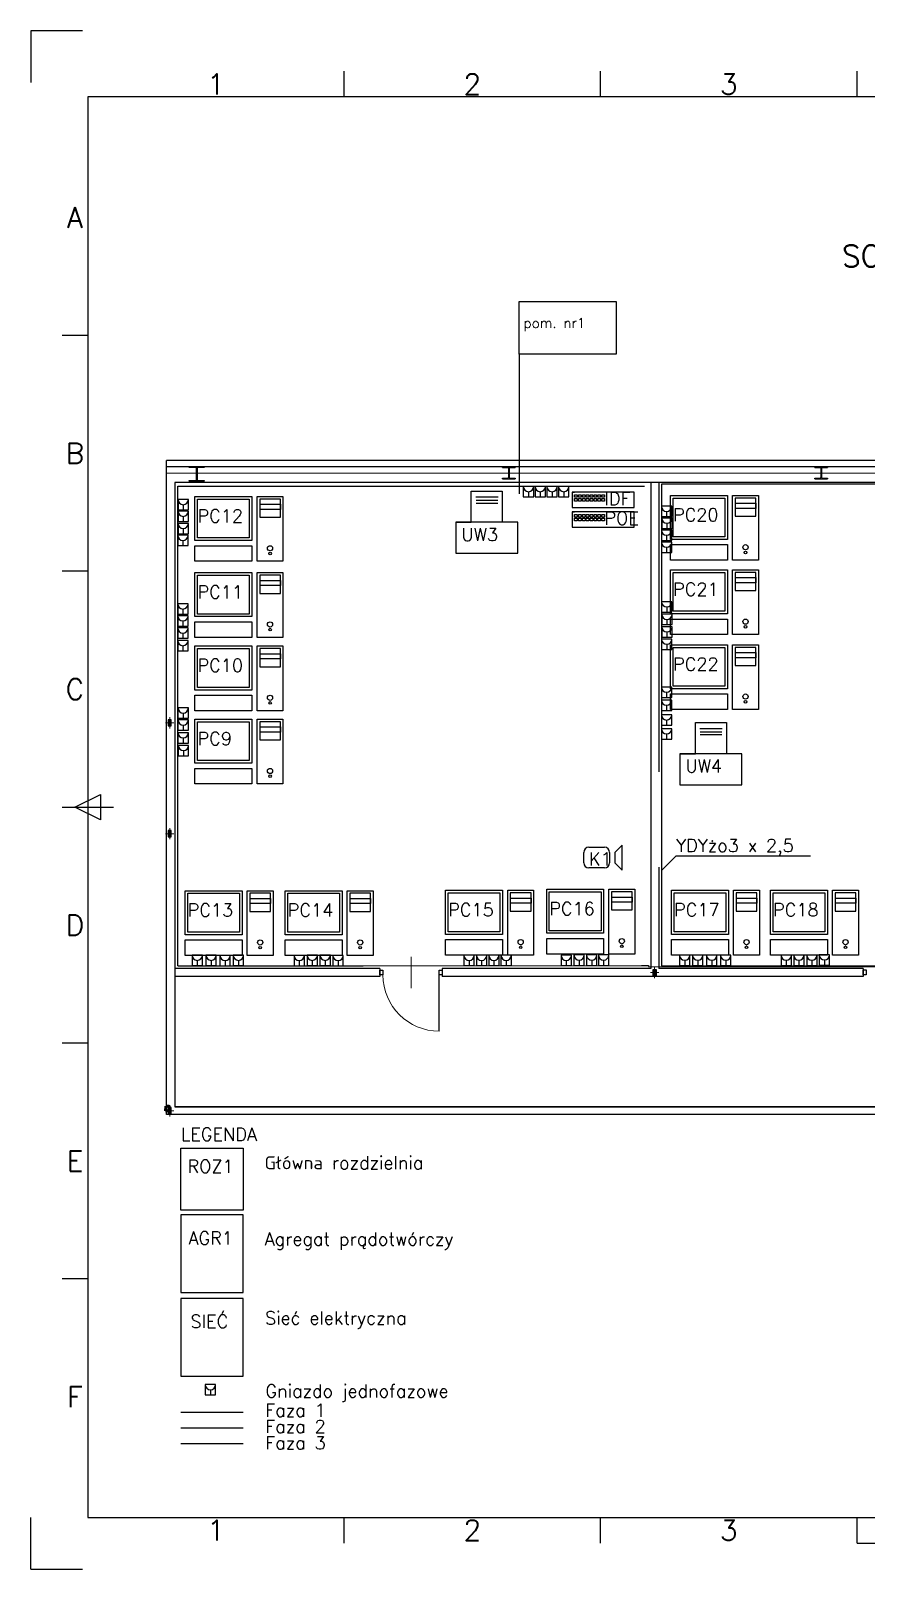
# Paper-space layout 'ISO A3 - tabelka rysunkowa' of a CAD drawing. Header units: millimetres. Extents: x 0 to 420, y 0 to 297.
# Drawn here: x 0 to 161.3, y 0 to 297 of the extents above; entities that cross this region are included whole.
import ezdxf
from ezdxf.enums import TextEntityAlignment as Align

# ---------------------------------------------------------------- set-up
doc = ezdxf.new("R2010")
doc.units = ezdxf.units.MM
doc.linetypes.add('ACAD_ISO10W100', pattern=[18, 12, -3, 0, -3])
for name, color, linetype in [('elementy', 10, 'Continuous'), ('faza1', 150, 'Continuous'), ('faza2', 92, 'Continuous'), ('faza3', 40, 'Continuous'), ('przekroj', 19, 'Continuous'), ('Title Block', 7, 'Continuous')]:
    doc.layers.add(name, color=color, linetype=linetype)
doc.layers.add('podkład', color=7, linetype='Continuous', lineweight=60)
doc.styles.add('ACISOTS', font='simplex.shx', dxfattribs={"height": 1})
doc.styles.add('ISO Proportional', font='simplex.shx')
doc.styles.add('POLTECH', font='ROMANS')
picture_1 = doc.add_image_def('image1.tif', size_in_pixel=(1587, 2245))

# ---------------------------------------------------------------- blocks, each defined once
blk = doc.blocks.new('Tabelka rysunkowa')
at = {"layer": 'Title Block'}
for p, q in [((0, 297), (0, 287)), ((10, 297), (0, 297)), ((60.5, 284.23), (60.5, 289.18)), ((110, 284.23), (110, 289.18)), ((159.5, 284.23), (159.5, 289.18)), ((407, 284.23), (11, 284.23)), ((11, 284.23), (11, 10)), ((11, 238.19), (6.05, 238.19)), ((11, 192.66), (6.05, 192.66)), ((8.52, 147.12), (13.47, 149.59)), ((13.47, 149.59), (13.47, 144.64)), ((6.05, 147.12), (15.95, 147.12)), ((13.47, 144.64), (8.52, 147.12)), ((11, 101.58), (6.05, 101.58)), ((11, 56.03), (6.05, 56.03)), ((0, 0), (0, 10)), ((11, 10), (407, 10)), ((60.5, 5.05), (60.5, 10)), ((110, 5.05), (110, 10)), ((159.5, 5.05), (159.5, 10)), ((159.5, 5.05), (258.5, 5.05)), ((0, 0), (10, 0))]:
    blk.add_line(p, q, dxfattribs=at)
at = {"layer": 'Title Block', "style": 'ISO Proportional'}
for s, p in [('1', (35.75, 286.7)), ('2', (85.25, 286.7)), ('3', (134.75, 286.7)), ('A', (8.52, 260.96)), ('B', (8.52, 215.43)), ('C', (8.52, 169.88)), ('D', (8.52, 124.34)), ('E', (8.52, 78.8)), ('F', (8.52, 33.27)), ('1', (35.75, 7.52)), ('2', (85.25, 7.52)), ('3', (134.75, 7.52))]:
    blk.add_text(s, height=3.96, dxfattribs=at).set_placement(p, align=Align.MIDDLE)
at = {"layer": 'Title Block', "lineweight": 35, "style": 'ACISOTS'}
for tag, p, height in [('NAZWA_PLIKU', (254.41, 53.9), 3), ('NR_FSCM', (293.68, 53.04), 3), ('ARKUSZ', (326.77, 52.11), 3), ('SKALA', (368.02, 52.11), 3), ('ROZMIAR', (254.7, 48.23), 3), ('AKTYWNOŚĆ_PROJEKTOWA', (328.79, 43.14), 3.5), ('DATA_SPRAWDZENIA', (254.41, 41.9), 3), ('DATA_SPRAWDZENIA', (254.7, 36.14), 3), ('SPRAWDZAJĄCY', (277.96, 36.14), 3), ('NAZWAARKUSZA', (326.77, 30.48), 6), ('DATA_ZATWIERDZENIA', (254.7, 30.17), 3), ('ZATWIERDZAJĄCY', (277.96, 30.17), 3), ('DATA_WYDANIA', (254.7, 24.08), 3), ('WYDAJĄCY', (277.96, 24.08), 3), ('PODTYTUŁ_RYSUNKU', (328.79, 25.44), 3), ('WERSJA', (254.7, 18.08), 3), ('NR_UMOWY', (254.7, 12.08), 3.5), ('NAZWA-NUMERARKUSZA', (326.77, 11.76), 6)]:
    blk.add_attdef(tag, p, '', height=height, dxfattribs=at)
blk = doc.blocks.new('pc')
for p, q in [((59.46, 234.93), (59.46, 251.93)), ((59.46, 251.93), (60.46, 251.93)), ((60.46, 251.93), (80.46, 251.93)), ((60.46, 250.93), (80.46, 250.93)), ((60.46, 235.93), (60.46, 250.93)), ((80.46, 251.93), (81.46, 251.93)), ((80.46, 250.93), (80.46, 235.93)), ((81.46, 251.93), (81.46, 234.93)), ((83.46, 226.93), (83.46, 251.93)), ((83.46, 251.93), (93.46, 251.93)), ((83.46, 251.93), (88.46, 251.93)), ((83.46, 251.93), (84.46, 251.93)), ((92.46, 250.93), (84.46, 250.93)), ((84.46, 250.93), (84.46, 243.93)), ((84.46, 250.93), (84.46, 248.93)), ((92.46, 243.93), (92.46, 250.93)), ((93.46, 251.93), (93.46, 226.93)), ((84.46, 248.93), (92.46, 248.93)), ((92.46, 246.93), (84.46, 246.93)), ((84.46, 243.93), (92.46, 243.93)), ((92.46, 248.93), (92.46, 246.93)), ((60.46, 234.93), (59.46, 234.93)), ((59.46, 232.93), (81.46, 232.93)), ((59.46, 226.93), (59.46, 232.93)), ((80.46, 235.93), (60.46, 235.93)), ((81.46, 234.93), (60.46, 234.93)), ((81.46, 232.93), (81.46, 226.93)), ((81.46, 226.93), (59.46, 226.93)), ((93.46, 226.93), (83.46, 226.93))]:
    blk.add_line(p, q)
for centre, radius in [((88.46, 231.93), 1), ((88.46, 229.93), 0.5)]:
    blk.add_circle(centre, radius)
blk = doc.blocks.new('*U11')
for p, q in [((-0.25, 0.25), (0.25, 0.25)), ((-0.25, -0.25), (-0.25, 0.25)), ((0.25, 0.25), (0.25, -0.25)), ((0.25, -0.25), (-0.25, -0.25))]:
    blk.add_line(p, q)
blk = doc.blocks.new('*U12')
at = {"color": 0, "linetype": 'ByBlock', "lineweight": -2, "transparency": 16777216}
for p in [(0, 0.75), (0, 0), (0.75, 0.75), (0.75, 0), (1.5, 0.75), (1.5, 0), (2.25, 0.75), (2.25, 0), (3, 0.75), (3, 0), (3.75, 0.75), (3.75, 0), (4.5, 0.75), (4.5, 0), (5.25, 0.75), (5.25, 0)]:
    blk.add_blockref('*U11', p, dxfattribs=at)
blk = doc.blocks.new('*U15')
for p, q in [((-0.25, 0.25), (0.25, 0.25)), ((-0.25, -0.25), (-0.25, 0.25)), ((0.25, 0.25), (0.25, -0.25)), ((0.25, -0.25), (-0.25, -0.25))]:
    blk.add_line(p, q)
blk = doc.blocks.new('*U16')
at = {"color": 0, "linetype": 'ByBlock', "lineweight": -2, "transparency": 16777216}
for p in [(0, 0.75), (0, 0), (0.75, 0.75), (0.75, 0), (1.5, 0.75), (1.5, 0), (2.25, 0.75), (2.25, 0), (3, 0.75), (3, 0), (3.75, 0.75), (3.75, 0), (4.5, 0.75), (4.5, 0), (5.25, 0.75), (5.25, 0)]:
    blk.add_blockref('*U15', p, dxfattribs=at)

psp = doc.layouts.new('ISO A3 - tabelka rysunkowa')

# ---------------------------------------------------------------- hatches: boundary and pattern name
at = {"layer": 'przekroj'}
for points in [[(27.06, 163.94), (26.58, 163.94), (26.58, 162.86), (27.06, 162.86)], [(27.06, 142.55), (26.58, 142.55), (26.58, 141.46), (27.06, 141.46)], [(120.18, 115.73), (120.67, 115.73), (120.67, 114.64), (120.18, 114.64)], [(27.06, 89.06), (26.58, 89.06), (26.58, 87.97), (27.06, 87.97)]]:
    psp.add_hatch(color=1, dxfattribs=at).paths.add_polyline_path(points)

# ---------------------------------------------------------------- linework, layer by layer
for p, q in [((85.03, 202.12), (85.03, 208.12)), ((85.03, 208.12), (91.03, 208.12)), ((91.03, 208.12), (91.03, 202.12)), ((104.49, 207.94), (104.49, 204.94)), ((116.49, 207.94), (104.49, 207.94)), ((104.49, 207.94), (104.99, 207.94)), ((116.49, 204.94), (116.49, 207.94)), ((85.91, 207.02), (90.21, 207.02)), ((85.95, 206.36), (90.17, 206.36)), ((85.95, 205.82), (90.13, 205.82)), ((104.49, 204.94), (116.49, 204.94)), ((82.03, 202.12), (82.03, 196.12)), ((94.03, 202.12), (82.03, 202.12)), ((82.03, 202.12), (85.03, 202.12)), ((94.03, 196.12), (94.03, 202.12)), ((104.49, 204.14), (104.49, 201.14)), ((116.49, 204.14), (104.49, 204.14)), ((104.49, 204.14), (104.99, 204.14)), ((116.49, 201.14), (116.49, 204.14)), ((104.49, 201.14), (116.49, 201.14)), ((82.03, 196.12), (94.03, 196.12)), ((128.29, 157.43), (128.29, 163.43)), ((128.29, 163.43), (134.29, 163.43)), ((134.29, 163.43), (134.29, 157.43)), ((129.16, 162.33), (133.46, 162.33)), ((129.2, 161.67), (133.42, 161.67)), ((129.2, 161.13), (133.38, 161.13)), ((125.29, 157.43), (125.29, 151.43)), ((137.29, 157.43), (125.29, 157.43)), ((125.29, 157.43), (128.29, 157.43)), ((137.29, 151.43), (137.29, 157.43)), ((125.29, 151.43), (137.29, 151.43)), ((112.75, 138.38), (114.18, 139.78)), ((114.17, 134.97), (114.17, 139.77)), ((106.75, 136.38), (106.75, 138.38)), ((107.75, 139.38), (110.75, 139.38)), ((111.75, 138.38), (111.75, 136.38)), ((112.75, 138.38), (112.75, 136.38)), ((110.75, 135.38), (107.75, 135.38)), ((112.75, 136.38), (114.17, 134.97))]:
    psp.add_line(p, q)
for centre, start, end in [((107.75, 138.38), 90, 180), ((110.75, 138.38), 0, 90), ((107.75, 136.38), 180, 270), ((110.75, 136.38), 270, 0)]:
    psp.add_arc(centre, 1, start, end)
at = {"layer": 'elementy'}
for p, q in [((95.08, 209.02), (95.08, 207.02)), ((97.08, 209.02), (95.08, 209.02)), ((96.08, 208.02), (96.08, 207.02)), ((97.08, 207.02), (97.08, 209.02)), ((97.35, 209.02), (97.35, 207.02)), ((99.35, 209.02), (97.35, 209.02)), ((98.35, 208.02), (98.35, 207.02)), ((99.35, 207.02), (99.35, 209.02)), ((99.62, 209.02), (99.62, 207.02)), ((101.62, 209.02), (99.62, 209.02)), ((100.62, 208.02), (100.62, 207.02)), ((101.62, 207.02), (101.62, 209.02)), ((101.89, 209.02), (101.89, 207.02)), ((103.89, 209.02), (101.89, 209.02)), ((102.89, 208.02), (102.89, 207.02)), ((103.89, 207.02), (103.89, 209.02)), ((28.43, 206.5), (28.43, 204.5)), ((30.43, 206.5), (28.43, 206.5)), ((29.43, 205.5), (29.43, 204.5)), ((30.43, 204.5), (30.43, 206.5)), ((95.08, 207.02), (97.08, 207.02)), ((97.35, 207.02), (99.35, 207.02)), ((99.62, 207.02), (101.62, 207.02)), ((101.89, 207.02), (103.89, 207.02)), ((121.75, 205.21), (121.75, 203.21)), ((123.75, 205.21), (121.75, 205.21)), ((123.75, 203.21), (123.75, 205.21)), ((28.43, 204.5), (30.43, 204.5)), ((28.43, 204.26), (28.43, 202.26)), ((30.43, 204.26), (28.43, 204.26)), ((28.43, 202.26), (30.43, 202.26)), ((29.43, 203.26), (29.43, 202.26)), ((30.43, 202.26), (30.43, 204.26)), ((121.75, 203.21), (123.75, 203.21)), ((121.79, 202.93), (121.79, 200.93)), ((123.79, 202.93), (121.79, 202.93)), ((122.75, 204.21), (122.75, 203.21)), ((123.79, 200.93), (123.79, 202.93)), ((28.37, 199.61), (28.37, 197.61)), ((30.37, 199.61), (28.37, 199.61)), ((28.43, 201.91), (28.43, 199.91)), ((30.43, 201.91), (28.43, 201.91)), ((28.43, 199.91), (30.43, 199.91)), ((29.43, 200.91), (29.43, 199.91)), ((30.37, 197.61), (30.37, 199.61)), ((30.43, 199.91), (30.43, 201.91)), ((121.75, 200.6), (121.75, 198.6)), ((123.75, 200.6), (121.75, 200.6)), ((121.79, 200.93), (123.79, 200.93)), ((122.75, 199.6), (122.75, 198.6)), ((122.79, 201.93), (122.79, 200.93)), ((123.75, 198.6), (123.75, 200.6)), ((28.37, 197.61), (30.37, 197.61)), ((29.37, 198.61), (29.37, 197.61)), ((121.75, 198.6), (123.75, 198.6)), ((121.75, 198.28), (121.75, 196.28)), ((123.75, 198.28), (121.75, 198.28)), ((121.75, 196.28), (123.75, 196.28)), ((122.75, 197.28), (122.75, 196.28)), ((123.75, 196.28), (123.75, 198.28)), ((28.38, 186.37), (28.38, 184.37)), ((30.38, 186.37), (28.38, 186.37)), ((28.38, 184.37), (30.38, 184.37)), ((29.38, 185.37), (29.38, 184.37)), ((30.38, 184.37), (30.38, 186.37)), ((121.76, 186.77), (121.76, 184.77)), ((123.76, 186.77), (121.76, 186.77)), ((121.76, 184.77), (123.76, 184.77)), ((121.8, 184.36), (121.8, 182.36)), ((123.8, 184.36), (121.8, 184.36)), ((122.76, 185.77), (122.76, 184.77)), ((123.76, 184.77), (123.76, 186.77)), ((123.8, 182.36), (123.8, 184.36)), ((28.38, 184.07), (28.38, 182.07)), ((30.38, 184.07), (28.38, 184.07)), ((28.38, 182.07), (30.38, 182.07)), ((28.38, 181.71), (28.38, 179.71)), ((30.38, 181.71), (28.38, 181.71)), ((29.38, 183.07), (29.38, 182.07)), ((30.38, 182.07), (30.38, 184.07)), ((30.38, 179.71), (30.38, 181.71)), ((121.8, 182.36), (123.8, 182.36)), ((121.8, 181.95), (121.8, 179.95)), ((123.8, 181.95), (121.8, 181.95)), ((122.8, 183.36), (122.8, 182.36)), ((123.8, 179.95), (123.8, 181.95)), ((28.38, 179.71), (30.38, 179.71)), ((28.38, 179.29), (28.38, 177.29)), ((30.38, 179.29), (28.38, 179.29)), ((29.38, 180.71), (29.38, 179.71)), ((29.38, 178.29), (29.38, 177.29)), ((30.38, 177.29), (30.38, 179.29)), ((121.76, 179.58), (121.76, 177.58)), ((123.76, 179.58), (121.76, 179.58)), ((121.8, 179.95), (123.8, 179.95)), ((122.76, 178.58), (122.76, 177.58)), ((122.8, 180.95), (122.8, 179.95)), ((123.76, 177.58), (123.76, 179.58)), ((28.38, 177.29), (30.38, 177.29)), ((121.76, 177.58), (123.76, 177.58)), ((121.75, 170.3), (121.75, 168.3)), ((123.75, 170.3), (121.75, 170.3)), ((122.75, 169.3), (122.75, 168.3)), ((123.75, 168.3), (123.75, 170.3)), ((121.75, 168.3), (123.75, 168.3)), ((121.75, 167.78), (121.75, 165.78)), ((123.75, 167.78), (121.75, 167.78)), ((122.75, 166.78), (122.75, 165.78)), ((123.75, 165.78), (123.75, 167.78)), ((28.42, 166.27), (28.42, 164.27)), ((30.42, 166.27), (28.42, 166.27)), ((28.42, 164.27), (30.42, 164.27)), ((28.42, 163.96), (28.42, 161.96)), ((30.42, 163.96), (28.42, 163.96)), ((29.42, 165.27), (29.42, 164.27)), ((30.42, 164.27), (30.42, 166.27)), ((30.42, 161.96), (30.42, 163.96)), ((121.75, 165.78), (123.75, 165.78)), ((121.75, 164.93), (121.75, 162.93)), ((123.75, 164.93), (121.75, 164.93)), ((122.75, 163.93), (122.75, 162.93)), ((123.75, 162.93), (123.75, 164.93)), ((28.42, 161.96), (30.42, 161.96)), ((28.42, 161.47), (28.42, 159.47)), ((30.42, 161.47), (28.42, 161.47)), ((29.42, 162.96), (29.42, 161.96)), ((29.42, 160.47), (29.42, 159.47)), ((30.42, 159.47), (30.42, 161.47)), ((121.75, 162.93), (123.75, 162.93)), ((121.75, 162.25), (121.75, 160.25)), ((123.75, 162.25), (121.75, 162.25)), ((122.75, 161.25), (122.75, 160.25)), ((123.75, 160.25), (123.75, 162.25)), ((28.42, 159.47), (30.42, 159.47)), ((28.48, 159.04), (28.48, 157.04)), ((30.48, 159.04), (28.48, 159.04)), ((29.48, 158.04), (29.48, 157.04)), ((30.48, 157.04), (30.48, 159.04)), ((121.75, 160.25), (123.75, 160.25)), ((28.48, 157.04), (30.48, 157.04)), ((31.15, 118.54), (31.15, 116.54)), ((33.15, 118.54), (31.15, 118.54)), ((31.15, 116.54), (33.15, 116.54)), ((32.15, 117.54), (32.15, 116.54)), ((33.15, 116.54), (33.15, 118.54)), ((33.82, 118.54), (33.82, 116.54)), ((35.82, 118.54), (33.82, 118.54)), ((33.82, 116.54), (35.82, 116.54)), ((34.82, 117.54), (34.82, 116.54)), ((35.82, 116.54), (35.82, 118.54)), ((36.52, 118.51), (36.52, 116.51)), ((38.52, 118.51), (36.52, 118.51)), ((36.52, 116.51), (38.52, 116.51)), ((37.52, 117.51), (37.52, 116.51)), ((38.52, 116.51), (38.52, 118.51)), ((39.08, 118.54), (39.08, 116.54)), ((41.08, 118.54), (39.08, 118.54)), ((39.08, 116.54), (41.08, 116.54)), ((40.08, 117.54), (40.08, 116.54)), ((41.08, 116.54), (41.08, 118.54)), ((50.82, 118.51), (50.82, 116.51)), ((52.82, 118.51), (50.82, 118.51)), ((50.82, 116.51), (52.82, 116.51)), ((51.82, 117.51), (51.82, 116.51)), ((52.82, 116.51), (52.82, 118.51)), ((53.34, 118.54), (53.34, 116.54)), ((55.34, 118.54), (53.34, 118.54)), ((53.34, 116.54), (55.34, 116.54)), ((54.34, 117.54), (54.34, 116.54)), ((55.34, 116.54), (55.34, 118.54)), ((55.83, 118.54), (55.83, 116.54)), ((57.83, 118.54), (55.83, 118.54)), ((55.83, 116.54), (57.83, 116.54)), ((56.83, 117.54), (56.83, 116.54)), ((57.83, 116.54), (57.83, 118.54)), ((58.32, 118.51), (58.32, 116.51)), ((60.32, 118.51), (58.32, 118.51)), ((58.32, 116.51), (60.32, 116.51)), ((59.32, 117.51), (59.32, 116.51)), ((60.32, 116.51), (60.32, 118.51)), ((83.61, 118.52), (83.61, 116.52)), ((85.61, 118.52), (83.61, 118.52)), ((83.61, 116.52), (85.61, 116.52)), ((84.61, 117.52), (84.61, 116.52)), ((85.61, 116.52), (85.61, 118.52)), ((86.04, 118.52), (86.04, 116.52)), ((88.04, 118.52), (86.04, 118.52)), ((86.04, 116.52), (88.04, 116.52)), ((87.04, 117.52), (87.04, 116.52)), ((88.04, 116.52), (88.04, 118.52)), ((88.4, 118.52), (88.4, 116.52)), ((90.4, 118.52), (88.4, 118.52)), ((88.4, 116.52), (90.4, 116.52)), ((89.4, 117.52), (89.4, 116.52)), ((90.4, 116.52), (90.4, 118.52)), ((90.77, 118.52), (90.77, 116.52)), ((92.77, 118.52), (90.77, 118.52)), ((90.77, 116.52), (92.77, 116.52)), ((91.77, 117.52), (91.77, 116.52)), ((92.77, 116.52), (92.77, 118.52)), ((102.38, 118.52), (102.38, 116.52)), ((104.38, 118.52), (102.38, 118.52)), ((102.38, 116.52), (104.38, 116.52)), ((103.38, 117.52), (103.38, 116.52)), ((104.38, 116.52), (104.38, 118.52)), ((104.86, 118.58), (104.86, 116.58)), ((106.86, 118.58), (104.86, 118.58)), ((104.86, 116.58), (106.86, 116.58)), ((105.86, 117.58), (105.86, 116.58)), ((106.86, 116.58), (106.86, 118.58)), ((107.28, 118.58), (107.28, 116.58)), ((109.28, 118.58), (107.28, 118.58)), ((107.28, 116.58), (109.28, 116.58)), ((108.28, 117.58), (108.28, 116.58)), ((109.28, 116.58), (109.28, 118.58)), ((109.59, 118.58), (109.59, 116.58)), ((111.59, 118.58), (109.59, 118.58)), ((109.59, 116.58), (111.59, 116.58)), ((110.59, 117.58), (110.59, 116.58)), ((111.59, 116.58), (111.59, 118.58)), ((125.23, 118.55), (125.23, 116.55)), ((127.23, 118.55), (125.23, 118.55)), ((125.23, 116.55), (127.23, 116.55)), ((126.23, 117.55), (126.23, 116.55)), ((127.23, 116.55), (127.23, 118.55)), ((127.75, 118.55), (127.75, 116.55)), ((129.75, 118.55), (127.75, 118.55)), ((127.75, 116.55), (129.75, 116.55)), ((128.75, 117.55), (128.75, 116.55)), ((129.75, 116.55), (129.75, 118.55)), ((130.45, 118.55), (130.45, 116.55)), ((132.45, 118.55), (130.45, 118.55)), ((130.45, 116.55), (132.45, 116.55)), ((131.45, 117.55), (131.45, 116.55)), ((132.45, 116.55), (132.45, 118.55)), ((133.15, 118.55), (133.15, 116.55)), ((135.15, 118.55), (133.15, 118.55)), ((133.15, 116.55), (135.15, 116.55)), ((134.15, 117.55), (134.15, 116.55)), ((135.15, 116.55), (135.15, 118.55)), ((144.84, 118.55), (144.84, 116.55)), ((146.84, 118.55), (144.84, 118.55)), ((144.84, 116.55), (146.84, 116.55)), ((145.84, 117.55), (145.84, 116.55)), ((146.84, 116.55), (146.84, 118.55)), ((147.27, 118.55), (147.27, 116.55)), ((149.27, 118.55), (147.27, 118.55)), ((147.27, 116.55), (149.27, 116.55)), ((148.27, 117.55), (148.27, 116.55)), ((149.27, 116.55), (149.27, 118.55)), ((149.78, 118.55), (149.78, 116.55)), ((151.78, 118.55), (149.78, 118.55)), ((149.78, 116.55), (151.78, 116.55)), ((150.78, 117.55), (150.78, 116.55)), ((151.78, 116.55), (151.78, 118.55)), ((152.21, 118.64), (152.21, 116.64)), ((154.21, 118.64), (152.21, 118.64)), ((152.21, 116.64), (154.21, 116.64)), ((153.21, 117.64), (153.21, 116.64)), ((154.21, 116.64), (154.21, 118.64)), ((28.98, 81.29), (40.98, 81.29)), ((28.98, 69.29), (28.98, 81.29)), ((40.98, 81.29), (40.98, 69.29)), ((40.98, 69.29), (28.98, 69.29)), ((28.98, 68.4), (28.98, 53.4)), ((40.98, 68.4), (28.98, 68.4)), ((40.98, 53.4), (40.98, 68.4)), ((28.98, 53.4), (40.98, 53.4)), ((29, 52.29), (29, 37.29)), ((41, 52.29), (29, 52.29)), ((41, 37.29), (41, 52.29)), ((29, 37.29), (41, 37.29)), ((33.68, 35.64), (33.68, 33.64)), ((35.68, 35.64), (33.68, 35.64)), ((33.68, 33.64), (35.68, 33.64)), ((34.68, 34.64), (34.68, 33.64)), ((35.68, 33.64), (35.68, 35.64))]:
    psp.add_line(p, q, dxfattribs=at)
for centre in [(96.08, 209.02), (98.35, 209.02), (100.62, 209.02), (102.89, 209.02), (29.43, 206.5), (122.75, 205.21), (29.43, 204.26), (122.79, 202.93), (29.37, 199.61), (29.43, 201.91), (122.75, 200.6), (122.75, 198.28), (29.38, 186.37), (122.76, 186.77), (122.8, 184.36), (29.38, 184.07), (29.38, 181.71), (122.8, 181.95), (29.38, 179.29), (122.76, 179.58), (122.75, 170.3), (122.75, 167.78), (29.42, 166.27), (29.42, 163.96), (122.75, 164.93), (29.42, 161.47), (122.75, 162.25), (29.48, 159.04), (32.15, 118.54), (34.82, 118.54), (37.52, 118.51), (40.08, 118.54), (51.82, 118.51), (54.34, 118.54), (56.83, 118.54), (59.32, 118.51), (84.61, 118.52), (87.04, 118.52), (89.4, 118.52), (91.77, 118.52), (103.38, 118.52), (105.86, 118.58), (108.28, 118.58), (110.59, 118.58), (126.23, 118.55), (128.75, 118.55), (131.45, 118.55), (134.15, 118.55), (145.84, 118.55), (148.27, 118.55), (150.78, 118.55), (153.21, 118.64), (34.68, 35.64)]:
    psp.add_arc(centre, 1, 180, 0, dxfattribs=at)
at = {"layer": 'faza1'}
for p, q in [((28.39, 116.51), (28.39, 209.08)), ((28.39, 209.08), (118.49, 209.08)), ((28.39, 116.51), (64.18, 116.51)), ((64.18, 116.51), (117.91, 116.58)), ((117.91, 116.58), (119.23, 116.58)), ((119.23, 116.58), (119.23, 116.38)), ((119.23, 116.38), (172.28, 116.31)), ((29, 30.29), (41, 30.29))]:
    psp.add_line(p, q, dxfattribs=at)
at = {"layer": 'faza2'}
for p, q in [((159.83, 209.46), (121.75, 209.46)), ((121.75, 209.46), (121.75, 116.51)), ((218.12, 209.46), (159.83, 209.46)), ((121.75, 134.89), (124.57, 137.72)), ((124.57, 137.72), (150.52, 137.72)), ((121.75, 116.51), (159.98, 116.51)), ((159.98, 116.51), (191.02, 116.51)), ((29, 27.29), (41, 27.29))]:
    psp.add_line(p, q, dxfattribs=at)
at = {"layer": 'faza3'}
psp.add_line((29, 24.29), (41, 24.29), dxfattribs=at)
at = {"layer": 'przekroj', "color": 1}
for p, q in [((94.26, 244.74), (113.03, 244.74)), ((94.26, 234.58), (94.26, 244.74)), ((113.03, 244.74), (113.03, 234.58)), ((94.26, 234.58), (94.26, 207.58)), ((113.03, 234.58), (94.26, 234.58)), ((166.43, 214.03), (26.19, 214.03)), ((26.19, 212.82), (26.19, 214.03)), ((26.19, 87.76), (26.19, 214.03)), ((166.43, 212.82), (26.19, 212.82)), ((91.09, 212.82), (93.5, 212.82)), ((91.09, 212.7), (91.09, 212.82)), ((91.09, 212.7), (92.12, 212.7)), ((92.24, 212.58), (92.24, 210.77)), ((92.36, 212.58), (92.36, 210.77)), ((92.48, 212.7), (93.5, 212.7)), ((93.5, 212.82), (93.5, 212.7)), ((151.36, 212.82), (153.78, 212.82)), ((151.36, 212.7), (151.36, 212.82)), ((151.36, 212.7), (152.39, 212.7)), ((152.51, 212.58), (152.51, 210.77)), ((152.63, 212.58), (152.63, 210.77)), ((152.75, 212.7), (153.78, 212.7)), ((153.78, 212.82), (153.78, 212.7)), ((27.81, 209.81), (27.81, 115.94)), ((389.43, 209.81), (27.81, 209.81)), ((27.81, 209.81), (27.81, 89.27)), ((151.82, 209.81), (34.95, 209.81)), ((91.09, 210.65), (92.12, 210.65)), ((91.09, 210.53), (91.09, 210.65)), ((91.09, 210.53), (93.5, 210.53)), ((92.48, 210.65), (93.5, 210.65)), ((93.5, 210.65), (93.5, 210.53)), ((119.71, 209.81), (119.71, 149.99)), ((121.22, 209.81), (121.22, 153.91)), ((151.36, 210.65), (152.39, 210.65)), ((151.36, 210.53), (151.36, 210.65)), ((151.36, 210.53), (153.78, 210.53)), ((152.75, 210.65), (153.78, 210.65)), ((153.78, 210.65), (153.78, 210.53)), ((119.71, 149.99), (119.71, 115.94)), ((121.22, 135.52), (121.22, 115.94)), ((56.94, 115.94), (27.81, 115.94)), ((56.94, 115.94), (27.81, 115.94)), ((67.38, 115.94), (56.94, 115.94)), ((67.38, 115.94), (56.94, 115.94)), ((67.38, 115.94), (67.38, 114.43)), ((119.71, 115.94), (79.44, 115.94)), ((119.71, 115.94), (79.44, 115.94)), ((79.44, 115.94), (79.44, 114.43)), ((151.82, 115.94), (121.22, 115.94)), ((151.82, 115.94), (121.22, 115.94)), ((160.67, 115.94), (151.82, 115.94)), ((160.67, 115.94), (160.67, 114.43)), ((56.94, 114.43), (27.81, 114.43)), ((67.38, 114.43), (56.94, 114.43)), ((160.67, 114.43), (79.44, 114.43)), ((389.43, 89.27), (27.81, 89.27)), ((27.81, 89.27), (389.43, 89.27)), ((390.64, 87.76), (26.19, 87.76))]:
    psp.add_line(p, q, dxfattribs=at)
at = {"layer": 'przekroj', "color": 1, "lineweight": 0}
psp.add_line((390.64, 211.62), (26.19, 211.62), dxfattribs=at)
at = {"layer": 'przekroj', "color": 1, "linetype": 'ACAD_ISO10W100', "lineweight": 0, "ltscale": 0.2}
for p, q in [((27.6, 163.4), (26.04, 163.4)), ((26.82, 164.48), (26.82, 162.32)), ((26.82, 143.09), (26.82, 140.92)), ((27.6, 142), (26.04, 142)), ((120.42, 116.27), (120.42, 114.1)), ((119.64, 115.18), (121.21, 115.18)), ((26.82, 89.6), (26.82, 87.43)), ((27.6, 88.51), (26.04, 88.51))]:
    psp.add_line(p, q, dxfattribs=at)
at = {"layer": 'przekroj', "color": 1, "lineweight": 0, "ltscale": 2}
psp.add_line((73.41, 118.21), (73.41, 112.18), dxfattribs=at)
at = {"layer": 'przekroj', "color": 1, "ltscale": 2}
for p, q in [((67.38, 115.68), (67.99, 115.68)), ((67.38, 114.72), (67.38, 115.68)), ((67.99, 114.72), (67.38, 114.72)), ((67.99, 115.68), (67.99, 114.72)), ((78.84, 115.68), (79.44, 115.68)), ((78.84, 114.72), (78.84, 115.68)), ((79.44, 114.72), (78.84, 114.72)), ((79.44, 115.68), (79.44, 114.72))]:
    psp.add_line(p, q, dxfattribs=at)
at = {"layer": 'przekroj', "color": 1, "linetype": 'ByBlock'}
psp.add_line((78.84, 103.87), (78.84, 114.72), dxfattribs=at)
at = {"layer": 'przekroj', "color": 1, "elevation": 0}
psp.add_lwpolyline([(31.97, 212.58, 0.414214), (31.85, 212.7), (30.58, 212.7), (30.58, 212.82), (33.47, 212.82), (33.47, 212.7), (32.21, 212.7, 0.414214), (32.09, 212.58), (32.09, 210.29, 0.414214), (32.21, 210.17), (33.47, 210.17), (33.47, 210.05), (30.58, 210.05), (30.58, 210.17), (31.85, 210.17, 0.414214), (31.97, 210.29)], format="xyb", close=True, dxfattribs=at)
for points in [[(27.12, 164), (26.52, 164), (26.52, 162.8), (27.12, 162.8)], [(27.12, 142.61), (26.52, 142.61), (26.52, 141.4), (27.12, 141.4)], [(120.12, 115.79), (120.73, 115.79), (120.73, 114.58), (120.12, 114.58)]]:
    psp.add_lwpolyline(points, close=True, dxfattribs=at)
at = {"layer": 'przekroj', "color": 1, "lineweight": 0, "elevation": 0}
for points in [[(27.06, 163.94), (26.58, 163.94), (26.58, 162.86), (27.06, 162.86)], [(27.06, 142.55), (26.58, 142.55), (26.58, 141.46), (27.06, 141.46)], [(120.18, 115.73), (120.67, 115.73), (120.67, 114.64), (120.18, 114.64)]]:
    psp.add_lwpolyline(points, close=True, dxfattribs=at)
at = {"layer": 'przekroj', "color": 1, "ltscale": 2}
psp.add_lwpolyline([(160.67, 115.69), (161.28, 115.69), (161.28, 114.73), (160.67, 114.73)], close=True, dxfattribs=at)
at = {"layer": 'przekroj', "color": 1}
psp.add_lwpolyline([(27.12, 89.12), (26.52, 89.12), (26.52, 87.91), (27.12, 87.91)], close=True, dxfattribs=at)
at = {"layer": 'przekroj', "color": 1, "lineweight": 0}
psp.add_lwpolyline([(27.06, 89.06), (26.58, 89.06), (26.58, 87.97), (27.06, 87.97)], close=True, dxfattribs=at)
at = {"layer": 'przekroj', "color": 1}
for centre, start, end in [((92.12, 212.58), 0, 90), ((92.48, 212.58), 90, 180), ((152.39, 212.58), 0, 90), ((152.75, 212.58), 90, 180), ((92.12, 210.77), 270, 0), ((92.48, 210.77), 180, 270), ((152.39, 210.77), 270, 0), ((152.75, 210.77), 180, 270)]:
    psp.add_arc(centre, 0.121, start, end, dxfattribs=at)
at = {"layer": 'przekroj', "color": 1, "lineweight": 0, "ltscale": 2}
psp.add_arc((78.84, 114.72), 10.85, 180, 270, dxfattribs=at)

# ---------------------------------------------------------------- block references
for name, p in [('Tabelka rysunkowa', (0, 0)), ('*U12', (105.24, 206.43)), ('*U16', (105.24, 202.63))]:
    psp.add_blockref(name, p)
at = {"xscale": 0.5, "yscale": 0.5, "zscale": 0.5}
for p in [(1.96, 81.13), (93.75, 81.33), (1.96, 66.43), (93.75, 66.97), (1.96, 52.27), (93.75, 52.5), (1.96, 38.14), (0.06, 5.03), (19.37, 5.03), (50.34, 5.1), (69.86, 5.3), (93.95, 5.1), (113.06, 5.1)]:
    psp.add_blockref('pc', p, dxfattribs=at)

# ---------------------------------------------------------------- texts
at = {"char_height": 2.5, "attachment_point": 1, "style": 'ISO Proportional'}
for s, width, heights, insert in [('IDF', 5.75, [0], (110.74, 207.94)), ('PC12', 9.9239, [2.26], (32.19, 204.6)), ('POE', 5.75, [0], (110.74, 204.14)), ('PC20', 12, [0], (123.98, 204.8)), ('UW3', 12, [0], (83.13, 201)), ('PC21', 12, [0], (123.99, 190.44)), ('PC11', 12, [0], (32.19, 189.9)), ('PC10', 12, [0], (32.19, 175.74)), ('PC22', 12, [0], (123.99, 175.97)), ('PC9', 12, [0], (32.19, 161.61)), ('UW4', 12, [0], (126.38, 156.31)), ('K1', 3, [0], (107.75, 138.38)), ('PC13', 12, [0], (30.29, 128.5)), ('PC14', 12, [0], (49.61, 128.5)), ('PC15', 12, [0], (80.58, 128.57)), ('PC16', 12, [0], (100.09, 128.77)), ('PC17', 12, [0], (124.18, 128.57)), ('PC18', 12, [0], (143.3, 128.57))]:
    psp.add_mtext_dynamic_manual_height_columns(s, width=width, gutter_width=12.5, heights=heights, dxfattribs=dict(at, insert=insert))
at = {"layer": 'elementy', "char_height": 2.5, "attachment_point": 1, "style": 'ISO Proportional'}
for s, width, insert in [('ROZ1', 12, (30.25, 79.03)), ('AGR1', 12, (30.45, 65.18)), ('SIEĆ', 15.2914, (30.84, 49.08))]:
    psp.add_mtext_dynamic_manual_height_columns(s, width=width, gutter_width=12.5, heights=[0], dxfattribs=dict(at, insert=insert))
at = {"layer": 'faza2', "insert": (124.57, 140.97), "char_height": 2.5, "attachment_point": 1, "style": 'ISO Proportional'}
psp.add_mtext_dynamic_manual_height_columns('YDYżo3 x 2,5', width=31.3589, gutter_width=12.5, heights=[0], dxfattribs=at)
at = {"layer": 'przekroj', "color": 1, "style": 'POLTECH'}
for s, height, p in [('SCHEMAT INSTALACJI ELEKTRYCZNEJ', 4.219, (156.59, 251.42)), ('pom. nr1', 1.905, (95.14, 239.64))]:
    psp.add_text(s, height=height, rotation=360, dxfattribs=at).set_placement(p)
at = {"layer": 'przekroj', "char_height": 2.5, "attachment_point": 1, "style": 'ISO Proportional'}
for s, width, heights, insert in [('LEGENDA', 29.5314, [0], (28.98, 85.22)), ('Główna rozdzielnia', 43.7605, [5.87], (45.14, 79.71)), ('Agregat prądotwórczy', 52.6452, [4.72], (45.14, 65)), ('Sieć elektryczna', 33.6823, [0], (45.22, 49.76)), ('Gniazdo jednofazowe', 43.947, [3.68], (45.29, 35.65)), ('Faza 1', 13.7075, [4.51], (45.26, 31.95)), ('Faza 2', 18.609, [5.09], (45.26, 28.8)), ('Faza 3', 13.7906, [0], (45.26, 25.65))]:
    psp.add_mtext_dynamic_manual_height_columns(s, width=width, gutter_width=12.5, heights=heights, dxfattribs=dict(at, insert=insert))

# ---------------------------------------------------------------- pictures from other files: only their frames are drawn
at = {"layer": 'podkład'}
image = psp.add_image(picture_1, insert=(26.04, 88.51), size_in_units=(0.638, 0.902), rotation=-1.2778, dxfattribs=at)
image.dxf.flags = 15

doc.saveas('drawing.dxf')
